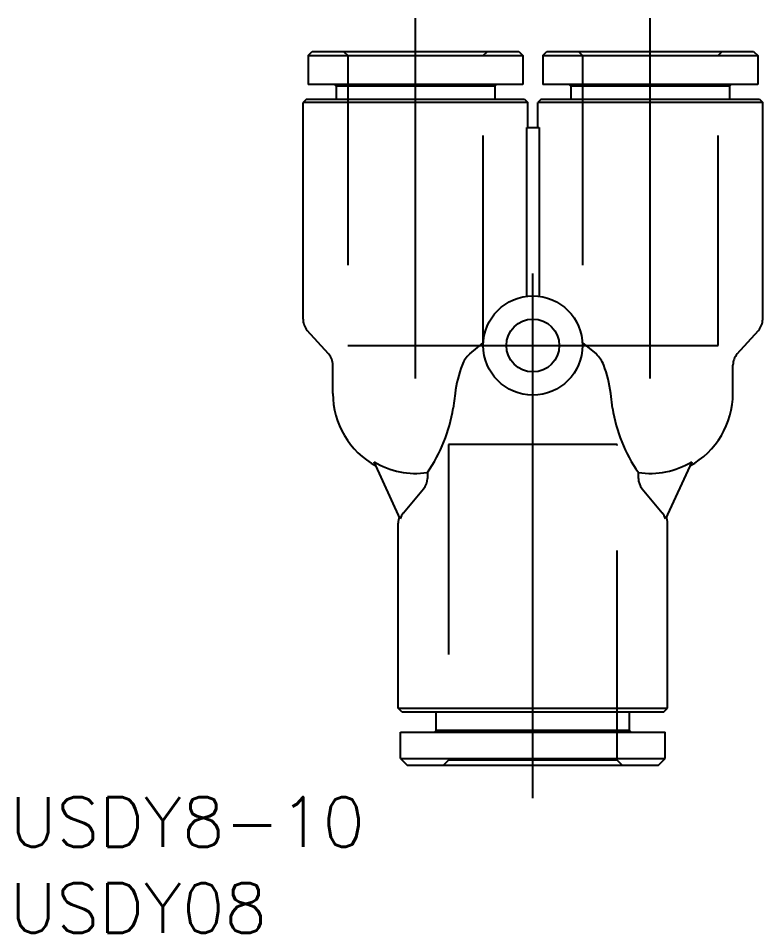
# Model space of a CAD drawing. Extents: x -31.1 to 15.9, y -35.5 to 50.6.
# Drawn here: x -31.1 to 13.9, y -35.5 to 19.8 of the extents above; entities that cross this region are included whole.
import ezdxf

# ---------------------------------------------------------------- set-up
doc = ezdxf.new("R2010")
doc.units = 0
doc.linetypes.add('CENTER', pattern=[50.8, 31.75, -6.35, 6.35, -6.35])
doc.linetypes.add('DASHED', pattern=[19.05, 12.7, -6.35])
doc.layers.get('0').update_dxf_attribs({"linetype": 'CONTINUOUS'})
doc.layers.add('CENTER', color=1, linetype='CENTER')
doc.styles.get("Standard").update_dxf_attribs({"font": 'txt.shx', "height": 3, "bigfont": 'bigfont.shx'})

msp = doc.modelspace()

# ---------------------------------------------------------------- linework, layer by layer
at = {"color": 7, "linetype": 'CONTINUOUS'}
for p, q in [((-13.6, 17.55), (-13.35, 17.8)), ((-13.35, 17.8), (-0.85, 17.8)), ((-0.85, 17.8), (-0.6, 17.55)), ((0.6, 17.55), (0.85, 17.8)), ((0.85, 17.8), (13.35, 17.8)), ((13.35, 17.8), (13.6, 17.55)), ((-13.6, 17.55), (-0.6, 17.55)), ((-13.6, 17.55), (-13.6, 15.8)), ((-0.6, 17.55), (-0.6, 15.8)), ((0.6, 17.55), (13.6, 17.55)), ((0.6, 17.55), (0.6, 15.8)), ((13.6, 17.55), (13.6, 15.8)), ((-0.6, 15.8), (-13.6, 15.8)), ((-11.9, 15.7), (-12, 15.8)), ((-2.3, 15.7), (-11.9, 15.7)), ((-11.9, 15.7), (-11.9, 14.9)), ((-2.3, 15.7), (-2.2, 15.8)), ((-2.3, 15.7), (-2.3, 14.9)), ((13.6, 15.8), (0.6, 15.8)), ((2.3, 15.7), (2.2, 15.8)), ((11.9, 15.7), (2.3, 15.7)), ((2.3, 15.7), (2.3, 14.9)), ((11.9, 15.7), (12, 15.8)), ((11.9, 15.7), (11.9, 14.9)), ((-13.7, 14.9), (-13.9, 14.7)), ((-0.3, 14.7), (-13.9, 14.7)), ((-13.9, 1.583736), (-13.9, 14.7)), ((-13.7, 14.9), (-0.5, 14.9)), ((-0.5, 14.9), (-0.3, 14.7)), ((-0.3, 13.2), (-0.3, 14.7)), ((0.5, 14.9), (0.3, 14.7)), ((13.9, 14.7), (0.3, 14.7)), ((0.3, 13.2), (0.3, 14.7)), ((0.5, 14.9), (13.7, 14.9)), ((13.7, 14.9), (13.9, 14.7)), ((13.9, 1.583736), (13.9, 14.7)), ((-0.373931, 2.976605), (-0.373931, 13.2)), ((-0.373931, 13.2), (0.373931, 13.2)), ((0.373931, 13.2), (0.373931, 2.976605)), ((-12.356706, -0.514771), (-13.643294, 0.914771)), ((12.356706, -0.514771), (13.643294, 0.914771)), ((-3.821836, -0.511707), (-2.997684, 0.165537)), ((2.997684, 0.165537), (3.821836, -0.511707)), ((-12.1, -2.9), (-12.1, -1.183736)), ((12.1, -2.9), (12.1, -1.183736)), ((-4.707746, -2.9), (-4.821831, -3.8)), ((4.821831, -3.8), (4.707746, -2.9)), ((-8.018052, -10.496654), (-9.60832, -7.040752)), ((9.60832, -7.040752), (8.018052, -10.496654)), ((-6.378675, -7.68719), (-6.378675, -8.04074)), ((6.378675, -8.04074), (6.378675, -7.68719)), ((-7.822381, -10.122664), (-6.611826, -8.67685)), ((6.611826, -8.67685), (7.822381, -10.122664)), ((-8.15, -21.95), (-8.15, -10.75926)), ((8.15, -21.95), (8.15, -10.75926)), ((-8.15, -21.95), (8.15, -21.95)), ((-7.9, -22.2), (-8.15, -21.95)), ((7.9, -22.2), (8.15, -21.95)), ((7.9, -22.2), (-7.9, -22.2)), ((-5.85, -23.3), (-5.85, -22.2)), ((5.85, -23.3), (5.85, -22.2)), ((-8, -23.4), (8, -23.4)), ((-8, -25), (-8, -23.4)), ((-5.85, -23.3), (-5.95, -23.4)), ((5.85, -23.3), (-5.85, -23.3)), ((5.85, -23.3), (5.95, -23.4)), ((8, -25), (8, -23.4)), ((-8, -25), (8, -25)), ((-8, -25), (-7.6, -25.4)), ((-7.6, -25.4), (7.6, -25.4)), ((7.6, -25.4), (8, -25))]:
    msp.add_line(p, q, dxfattribs=at)
at = {"color": 3, "linetype": 'DASHED'}
for p, q in [((-11.45, 17.8), (-11.2, 17.55)), ((-3, 17.55), (-2.75, 17.8)), ((2.75, 17.8), (3, 17.55)), ((11.2, 17.55), (11.45, 17.8)), ((-11.2, 17.55), (-11.2, 0)), ((-3, 0), (-3, 17.55)), ((3, 17.55), (3, 0)), ((11.2, 0), (11.2, 17.55)), ((-11.2, 0), (-3, 0)), ((3, 0), (11.2, 0)), ((5.1, -6), (-5.1, -6)), ((-5.1, -6), (-5.1, -25.1)), ((5.1, -25.1), (5.1, -6)), ((-5.1, -25.1), (-5.4, -25.4)), ((5.1, -25.1), (-5.1, -25.1)), ((5.4, -25.4), (5.1, -25.1))]:
    msp.add_line(p, q, dxfattribs=at)
at = {"color": 7, "linetype": 'CONTINUOUS'}
for radius in [3, 1.6]:
    msp.add_circle((0, 0), radius, dxfattribs=at)
for centre, radius, start, end in [((-12.9, 1.583736), 1, 180, 221.9872125), ((12.9, 1.583736), 1, 318.0127875, 0), ((-13.1, -1.183736), 1, 0, 41.9872125), ((-2.693024, -1.790047), 1.701431, 131.4501856, 159.1235609), ((2.693024, -1.790047), 1.701431, 20.8764391, 48.5498144), ((13.1, -1.183736), 1, 138.0127875, 180), ((3.020212, -3.902879), 7.79276, 159.5779972, 172.6058882), ((-3.020212, -3.902879), 7.79276, 7.3941118, 20.4220028), ((-7.1, -2.9), 5, 180, 241.3964055), ((7.1, -2.9), 5, 298.6035945, 0), ((-13.911467, -2.414901), 9.194562, 325.011374, 351.3357947), ((13.911467, -2.414901), 9.194562, 188.6642053, 214.988626), ((-7.1, -2.9), 4.841229, 238.7940104, 278.5687574), ((7.1, -2.9), 4.841229, 261.4312426, 301.2059896), ((-7.368723, -8.039309), 0.990048, 319.8923301, 359.9171368), ((7.368723, -8.039309), 0.990048, 180.0828632, 220.1076699), ((-7.15, -10.75926), 1, 157.459371, 180), ((-7.055963, -10.762721), 0.998201, 140.1337796, 164.5411167), ((7.055963, -10.762721), 0.998201, 15.4588833, 39.8662204), ((7.15, -10.75926), 1, 0, 22.540629)]:
    msp.add_arc(centre, radius, start, end, dxfattribs=at)
at = {"layer": 'CENTER', "color": 1, "linetype": 'CENTER'}
for p, q in [((-7.1, -2), (-7.1, 19.8)), ((7.1, -2), (7.1, 19.8)), ((0, -27.4), (0, 5)), ((-5, 0), (5, 0))]:
    msp.add_line(p, q, dxfattribs=at)

# ---------------------------------------------------------------- texts
at = {"color": 7, "linetype": 'CONTINUOUS'}
for s, p in [('USDY8-10', (-31.636311, -30.334889)), ('USDY08', (-31.636311, -35.538012))]:
    msp.add_text(s, height=3, dxfattribs=at).set_placement(p)

doc.saveas('drawing.dxf')
